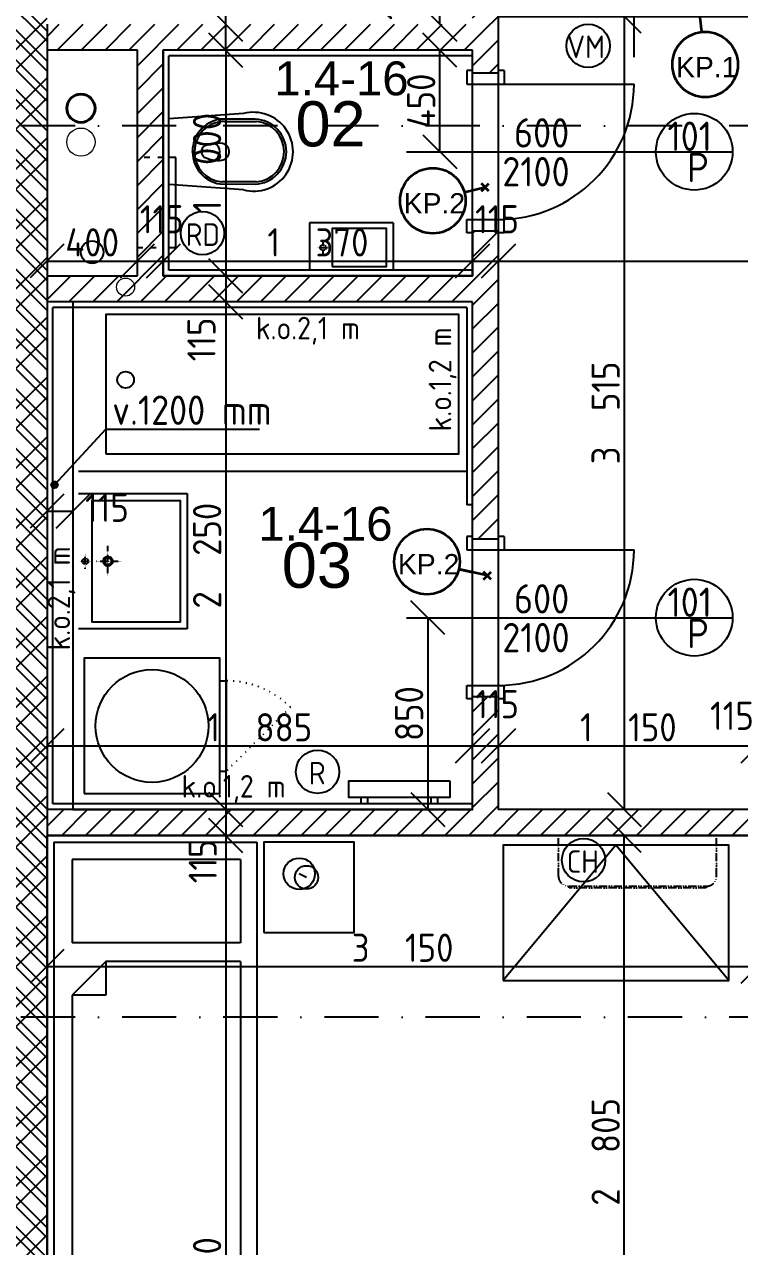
# Model space of a CAD drawing. Extents: x 4511820 to 5180432, y -1526536 to -944957.
# Drawn here: x 5122962 to 5126130, y -1295777 to -1290361 of the extents above; entities that cross this region are included whole.
import ezdxf

# ---------------------------------------------------------------- set-up
doc = ezdxf.new("R2010")
doc.units = 0
doc.header["$MEASUREMENT"] = 0
for name, pattern in [('ACAD_ISO03W100', [30, 12, -18]), ('ACAD_ISO07W100', [3.5, 0.5, -3]), ('ACAD_ISO12W100', [22, 12, -3, 0.5, -3, 0.5, -3]), ('BODKOCIARKOVANA_3', [5.6, 3, -1.3, 0, -1.3]), ('DASHED', [0.75, 0.5, -0.25])]:
    doc.linetypes.add(name, pattern=pattern)
doc.layers.get('0').update_dxf_attribs({"linetype": 'CONTINUOUS'})
doc.layers.get('Defpoints').update_dxf_attribs({"color": 61, "linetype": 'CONTINUOUS'})
for name, color, linetype in [('DVERE', 45, 'CONTINUOUS'), ('KÓTY', 4, 'CONTINUOUS'), ('MÚRY', 1, 'CONTINUOUS'), ('osi', 253, 'CONTINUOUS'), ('Plochy', 41, 'CONTINUOUS'), ('POPIS', 7, 'CONTINUOUS'), ('TENKÁ', 7, 'CONTINUOUS'), ('tzb', 153, 'CONTINUOUS'), ('Z-Kúrenie', 101, 'CONTINUOUS'), ('ZARIADENIE', 47, 'CONTINUOUS'), ('ZARIADENIE1', 145, 'CONTINUOUS'), ('ZARIADOVACIE', 144, 'CONTINUOUS'), ('ZZ-chladenie', 133, 'CONTINUOUS'), ('zz-vetr', 52, 'CONTINUOUS'), ('ŠRAFY', 82, 'CONTINUOUS')]:
    doc.layers.add(name, color=color, linetype=linetype)
for name, color, linetype, lineweight in [('preklady', 74, 'CONTINUOUS', 35), ('zz-kanal-daždová', 136, 'CONTINUOUS', 40), ('zz-kanal-splaskova', 37, 'CONTINUOUS', 18)]:
    doc.layers.add(name, color=color, linetype=linetype, lineweight=lineweight)
doc.styles.add('ARIAL', font='arial.ttf')
doc.styles.add('STYLE1', font='isocp.shx')
doc.dimstyles.new('STANDARD-50', dxfattribs={"dimtxt": 125, "dimasz": 150, "dimexe": 10, "dimexo": 200, "dimgap": 20, "dimtad": 1, "dimdsep": 46, "dimlunit": 6, "dimtxsty": 'STYLE1', "dimblk1": 'OBLIQUE', "dimblk2": 'OBLIQUE', "dimsah": 1, "dimcen": 2.5, "dimse1": 1, "dimse2": 1, "dimadec": 0, "dimazin": 0, "dimtfac": 1, "dimtmove": 1, "dimatfit": 3, "dimldrblk": 'OBLIQUE', "dimfxl": 1, "dimtolj": 1, "dimtzin": 0, "dimarcsym": 0})
pattern_1 = [(45, (515270.5, 128041), (-53.0330086, 53.0330086), [])]

# ---------------------------------------------------------------- blocks, each defined once
blk = doc.blocks.new('pračka')
at = {"layer": 'ZARIADENIE1', "color": 8, "linetype": 'ACAD_ISO07W100', "ltscale": 8}
blk.add_line((4536136.9, -1117296.3), (4536419.7, -1117579.2), dxfattribs=at)
at = {"layer": 'ZARIADENIE1', "color": 8}
for p, q in [((4536419.7, -1117579.2), (4536019.7, -1117579.2)), ((4536019.7, -1117609.2), (4536019.7, -1117579.2)), ((4536419.7, -1117609.2), (4536419.7, -1117579.2))]:
    blk.add_line(p, q, dxfattribs=at)
blk.add_lwpolyline([(4536519.7, -1118209.2), (4536519.7, -1117609.2), (4535919.7, -1117609.2), (4535919.7, -1118209.2)], close=True, dxfattribs=at)
blk.add_circle((4536219.7, -1117909.2), 250, dxfattribs=at)
at = {"layer": 'ZARIADENIE1', "color": 8, "linetype": 'ACAD_ISO07W100', "ltscale": 8}
blk.add_arc((4536419.7, -1117579.2), 400, 135, 180, dxfattribs=at)
blk = doc.blocks.new('JEDNOPOSTEL')
at = {"layer": 'ZARIADENIE', "ltscale": 0.25}
for p, q in [((4449069, -1322230.2), (4447069, -1322230.2)), ((4447069, -1323130.2), (4447069, -1322230.2)), ((4449069, -1322230.2), (4449069, -1323130.2)), ((4449069, -1323130.2), (4447069, -1323130.2)), ((4448913, -1323349.6), (4448929.1, -1323317.4))]:
    blk.add_line(p, q, dxfattribs=at)
at = {"layer": 'ZARIADENIE', "color": 76, "ltscale": 0.25}
for p, q in [((4448390.6, -1322311.3), (4447130.6, -1322311.3)), ((4447130.6, -1323056.9), (4447130.6, -1322311.3)), ((4448540.6, -1322461.3), (4448390.6, -1322311.3)), ((4448390.6, -1322461.3), (4448390.6, -1322311.3)), ((4448992.6, -1322311.3), (4448623.3, -1322311.3)), ((4448623.3, -1323056.9), (4448623.3, -1322311.3)), ((4448992.6, -1323056.9), (4448992.6, -1322311.3)), ((4448540.6, -1322461.3), (4448390.6, -1322461.3)), ((4448540.6, -1323056.9), (4448540.6, -1322461.3)), ((4448540.6, -1323056.9), (4447130.6, -1323056.9)), ((4448992.6, -1323056.9), (4448623.3, -1323056.9))]:
    blk.add_line(p, q, dxfattribs=at)
at = {"layer": 'ZARIADENIE'}
blk.add_lwpolyline([(4448669, -1323160.2), (4448669, -1323560.2), (4449069, -1323560.2), (4449069, -1323160.2)], close=True, dxfattribs=at)
at = {"layer": 'ZARIADENIE', "ltscale": 0.25}
for centre, radius in [((4448929.1, -1323317.4), 69.7), ((4448913, -1323349.6), 51.9)]:
    blk.add_circle(centre, radius, dxfattribs=at)
blk = doc.blocks.new('SKRINA')
at = {"layer": 'ZARIADENIE'}
for p, q in [((4449069, -1324645.2), (4448469, -1324145.2)), ((4448469, -1325145.2), (4449069, -1324645.2))]:
    blk.add_line(p, q, dxfattribs=at)
blk.add_lwpolyline([(4448469, -1324145.2), (4448469, -1325145.2), (4449069, -1325145.2), (4449069, -1324145.2)], close=True, dxfattribs=at)
blk = doc.blocks.new('_OBLIQUE')
at = {"color": 0, "linetype": 'ByBlock'}
blk.add_line((-0.5, -0.5), (0.5, 0.5), dxfattribs=at)
blk = doc.blocks.new('*D25089')
at = {"layer": 'Defpoints', "color": 0}
for p in [(5123062.5, -1291409.5), (5123462.5, -1291409.5), (5123462.5, -1291409.5)]:
    blk.add_point(p, dxfattribs=at)
at = {"layer": 'KÓTY', "color": 0, "lineweight": -2}
blk.add_line((5123062.5, -1291409.5), (5123462.5, -1291409.5), dxfattribs=at)
at = {"layer": 'KÓTY', "color": 0, "linetype": 'ByBlock', "lineweight": -2, "xscale": 150, "yscale": 150, "zscale": 150, "rotation": 180}
blk.add_blockref('_OBLIQUE', (5123062.5, -1291409.5), dxfattribs=at)
at = {"layer": 'KÓTY', "color": 0, "linetype": 'ByBlock', "lineweight": -2, "xscale": 150, "yscale": 150, "zscale": 150}
blk.add_blockref('_OBLIQUE', (5123462.5, -1291409.5), dxfattribs=at)
at = {"layer": 'KÓTY', "color": 0, "insert": (5123262.5, -1291327), "char_height": 125, "attachment_point": 5, "style": 'STYLE1'}
blk.add_mtext('\\A1;400', dxfattribs=at)
blk = doc.blocks.new('*D25090')
at = {"layer": 'Defpoints', "color": 0}
for p in [(5123462.5, -1291409.5), (5123577.5, -1291409.5), (5123577.5, -1291475.2)]:
    blk.add_point(p, dxfattribs=at)
at = {"layer": 'KÓTY', "color": 0, "lineweight": -2}
blk.add_line((5123462.5, -1291409.5), (5123577.5, -1291409.5), dxfattribs=at)
at = {"layer": 'KÓTY', "color": 0, "linetype": 'ByBlock', "lineweight": -2, "xscale": 150, "yscale": 150, "zscale": 150, "rotation": 180}
blk.add_blockref('_OBLIQUE', (5123462.5, -1291409.5), dxfattribs=at)
at = {"layer": 'KÓTY', "color": 0, "linetype": 'ByBlock', "lineweight": -2, "xscale": 150, "yscale": 150, "zscale": 150}
blk.add_blockref('_OBLIQUE', (5123577.5, -1291409.5), dxfattribs=at)
at = {"layer": 'KÓTY', "color": 0, "insert": (5123570.8, -1291224.5), "char_height": 125, "attachment_point": 5, "style": 'STYLE1'}
blk.add_mtext('\\A1;115', dxfattribs=at)
blk = doc.blocks.new('*D25091')
at = {"layer": 'Defpoints', "color": 0}
for p in [(5124947.5, -1291409.5), (5123577.5, -1291475.2), (5124947.5, -1291475.2)]:
    blk.add_point(p, dxfattribs=at)
at = {"layer": 'KÓTY', "color": 0, "lineweight": -2}
blk.add_line((5123577.5, -1291409.5), (5124947.5, -1291409.5), dxfattribs=at)
at = {"layer": 'KÓTY', "color": 0, "linetype": 'ByBlock', "lineweight": -2, "xscale": 150, "yscale": 150, "zscale": 150, "rotation": 180}
blk.add_blockref('_OBLIQUE', (5123577.5, -1291409.5), dxfattribs=at)
at = {"layer": 'KÓTY', "color": 0, "linetype": 'ByBlock', "lineweight": -2, "xscale": 150, "yscale": 150, "zscale": 150}
blk.add_blockref('_OBLIQUE', (5124947.5, -1291409.5), dxfattribs=at)
at = {"layer": 'KÓTY', "color": 0, "insert": (5124262.5, -1291327), "char_height": 125, "attachment_point": 5, "style": 'STYLE1'}
blk.add_mtext('\\A1;1ﾠ370', dxfattribs=at)
blk = doc.blocks.new('*D25092')
at = {"layer": 'Defpoints', "color": 0}
for p in [(5125062.5, -1291409.5), (5124947.5, -1291475.2), (5125062.5, -1291475.2)]:
    blk.add_point(p, dxfattribs=at)
at = {"layer": 'KÓTY', "color": 0, "lineweight": -2}
blk.add_line((5124947.5, -1291409.5), (5125062.5, -1291409.5), dxfattribs=at)
at = {"layer": 'KÓTY', "color": 0, "linetype": 'ByBlock', "lineweight": -2, "xscale": 150, "yscale": 150, "zscale": 150, "rotation": 180}
blk.add_blockref('_OBLIQUE', (5124947.5, -1291409.5), dxfattribs=at)
at = {"layer": 'KÓTY', "color": 0, "linetype": 'ByBlock', "lineweight": -2, "xscale": 150, "yscale": 150, "zscale": 150}
blk.add_blockref('_OBLIQUE', (5125062.5, -1291409.5), dxfattribs=at)
at = {"layer": 'KÓTY', "color": 0, "insert": (5125055.8, -1291224.5), "char_height": 125, "attachment_point": 5, "style": 'STYLE1'}
blk.add_mtext('\\A1;115', dxfattribs=at)
blk = doc.blocks.new('*D25093')
at = {"layer": 'Defpoints', "color": 0}
for p in [(5129402.5, -1291370.2), (5129402.5, -1291409.5), (5125062.5, -1291475.2)]:
    blk.add_point(p, dxfattribs=at)
at = {"layer": 'KÓTY', "color": 0, "lineweight": -2}
blk.add_line((5125062.5, -1291409.5), (5129402.5, -1291409.5), dxfattribs=at)
at = {"layer": 'KÓTY', "color": 0, "linetype": 'ByBlock', "lineweight": -2, "xscale": 150, "yscale": 150, "zscale": 150, "rotation": 180}
blk.add_blockref('_OBLIQUE', (5125062.5, -1291409.5), dxfattribs=at)
at = {"layer": 'KÓTY', "color": 0, "linetype": 'ByBlock', "lineweight": -2, "xscale": 150, "yscale": 150, "zscale": 150}
blk.add_blockref('_OBLIQUE', (5129402.5, -1291409.5), dxfattribs=at)
at = {"layer": 'KÓTY', "color": 0, "insert": (5127232.5, -1291327), "char_height": 125, "attachment_point": 5, "style": 'STYLE1'}
blk.add_mtext('\\A1;4ﾠ340', dxfattribs=at)
blk = doc.blocks.new('*D25252')
at = {"layer": 'Defpoints', "color": 0}
for p in [(5123577.5, -1290475.2), (5123577.5, -1291475.2), (5123854, -1291475.2)]:
    blk.add_point(p, dxfattribs=at)
at = {"layer": 'KÓTY', "color": 0, "lineweight": -2}
blk.add_line((5123854, -1290475.2), (5123854, -1291475.2), dxfattribs=at)
at = {"layer": 'KÓTY', "color": 0, "linetype": 'ByBlock', "lineweight": -2, "xscale": 150, "yscale": 150, "zscale": 150}
for p, rotation in [((5123854, -1290475.2), 90), ((5123854, -1291475.2), 270)]:
    blk.add_blockref('_OBLIQUE', p, dxfattribs=dict(at, rotation=rotation))
at = {"layer": 'KÓTY', "color": 0, "insert": (5123771.5, -1290975.2), "char_height": 125, "attachment_point": 5, "rotation": 90, "style": 'STYLE1'}
blk.add_mtext('\\A1;1ﾠ000', dxfattribs=at)
blk = doc.blocks.new('*D25253')
at = {"layer": 'Defpoints', "color": 0}
for p in [(5123577.5, -1290360.2), (5123854, -1290360.2), (5123577.5, -1290475.2)]:
    blk.add_point(p, dxfattribs=at)
at = {"layer": 'KÓTY', "color": 0, "lineweight": -2}
blk.add_line((5123854, -1290475.2), (5123854, -1290360.2), dxfattribs=at)
at = {"layer": 'KÓTY', "color": 0, "linetype": 'ByBlock', "lineweight": -2, "xscale": 150, "yscale": 150, "zscale": 150}
for p, rotation in [((5123854, -1290360.2), 90), ((5123854, -1290475.2), 270)]:
    blk.add_blockref('_OBLIQUE', p, dxfattribs=dict(at, rotation=rotation))
at = {"layer": 'KÓTY', "color": 0, "insert": (5123693, -1290231), "char_height": 125, "attachment_point": 5, "rotation": 90, "style": 'STYLE1'}
blk.add_mtext('\\A1;115', dxfattribs=at)
blk = doc.blocks.new('*D25254')
at = {"layer": 'Defpoints', "color": 0}
for p in [(5123062.5, -1286325.2), (5123854, -1286325.2), (5123062.5, -1290360.2)]:
    blk.add_point(p, dxfattribs=at)
at = {"layer": 'KÓTY', "color": 0, "lineweight": -2}
blk.add_line((5123854, -1290360.2), (5123854, -1286325.2), dxfattribs=at)
at = {"layer": 'KÓTY', "color": 0, "linetype": 'ByBlock', "lineweight": -2, "xscale": 150, "yscale": 150, "zscale": 150}
for p, rotation in [((5123854, -1286325.2), 90), ((5123854, -1290360.2), 270)]:
    blk.add_blockref('_OBLIQUE', p, dxfattribs=dict(at, rotation=rotation))
at = {"layer": 'KÓTY', "color": 0, "insert": (5123771.5, -1288342.7), "char_height": 125, "attachment_point": 5, "rotation": 90, "style": 'STYLE1'}
blk.add_mtext('\\A1;4ﾠ035', dxfattribs=at)
blk = doc.blocks.new('*D25255')
at = {"layer": 'Defpoints', "color": 0}
for p in [(5123577.5, -1291475.2), (5123577.5, -1291590.2), (5123854, -1291590.2)]:
    blk.add_point(p, dxfattribs=at)
at = {"layer": 'KÓTY', "color": 0, "lineweight": -2}
blk.add_line((5123854, -1291475.2), (5123854, -1291590.2), dxfattribs=at)
at = {"layer": 'KÓTY', "color": 0, "linetype": 'ByBlock', "lineweight": -2, "xscale": 150, "yscale": 150, "zscale": 150}
for p, rotation in [((5123854, -1291475.2), 90), ((5123854, -1291590.2), 270)]:
    blk.add_blockref('_OBLIQUE', p, dxfattribs=dict(at, rotation=rotation))
at = {"layer": 'KÓTY', "color": 0, "insert": (5123746.5, -1291757), "char_height": 125, "attachment_point": 5, "rotation": 90, "style": 'STYLE1'}
blk.add_mtext('\\A1;115', dxfattribs=at)
blk = doc.blocks.new('*D25256')
at = {"layer": 'Defpoints', "color": 0}
for p in [(5123062.5, -1291590.2), (5123062.5, -1293840.2), (5123854, -1293840.2)]:
    blk.add_point(p, dxfattribs=at)
at = {"layer": 'KÓTY', "color": 0, "lineweight": -2}
blk.add_line((5123854, -1291590.2), (5123854, -1293840.2), dxfattribs=at)
at = {"layer": 'KÓTY', "color": 0, "linetype": 'ByBlock', "lineweight": -2, "xscale": 150, "yscale": 150, "zscale": 150}
for p, rotation in [((5123854, -1291590.2), 90), ((5123854, -1293840.2), 270)]:
    blk.add_blockref('_OBLIQUE', p, dxfattribs=dict(at, rotation=rotation))
at = {"layer": 'KÓTY', "color": 0, "insert": (5123771.5, -1292715.2), "char_height": 125, "attachment_point": 5, "rotation": 90, "style": 'STYLE1'}
blk.add_mtext('\\A1;2ﾠ250', dxfattribs=at)
blk = doc.blocks.new('*D25257')
at = {"layer": 'Defpoints', "color": 0}
for p in [(5123062.5, -1293840.2), (5123062.5, -1293955.2), (5123854, -1293955.2)]:
    blk.add_point(p, dxfattribs=at)
at = {"layer": 'KÓTY', "color": 0, "lineweight": -2}
blk.add_line((5123854, -1293840.2), (5123854, -1293955.2), dxfattribs=at)
at = {"layer": 'KÓTY', "color": 0, "linetype": 'ByBlock', "lineweight": -2, "xscale": 150, "yscale": 150, "zscale": 150}
for p, rotation in [((5123854, -1293840.2), 90), ((5123854, -1293955.2), 270)]:
    blk.add_blockref('_OBLIQUE', p, dxfattribs=dict(at, rotation=rotation))
at = {"layer": 'KÓTY', "color": 0, "insert": (5123752, -1294070), "char_height": 125, "attachment_point": 5, "rotation": 90, "style": 'STYLE1'}
blk.add_mtext('\\A1;115', dxfattribs=at)
blk = doc.blocks.new('*D25258')
at = {"layer": 'Defpoints', "color": 0}
for p in [(5123062.5, -1293955.2), (5123062.5, -1297995.2), (5123854, -1297995.2)]:
    blk.add_point(p, dxfattribs=at)
at = {"layer": 'KÓTY', "color": 0, "lineweight": -2}
blk.add_line((5123854, -1293955.2), (5123854, -1297995.2), dxfattribs=at)
at = {"layer": 'KÓTY', "color": 0, "linetype": 'ByBlock', "lineweight": -2, "xscale": 150, "yscale": 150, "zscale": 150}
for p, rotation in [((5123854, -1293955.2), 90), ((5123854, -1297995.2), 270)]:
    blk.add_blockref('_OBLIQUE', p, dxfattribs=dict(at, rotation=rotation))
at = {"layer": 'KÓTY', "color": 0, "insert": (5123771.5, -1295975.2), "char_height": 125, "attachment_point": 5, "rotation": 90, "style": 'STYLE1'}
blk.add_mtext('\\A1;4ﾠ040', dxfattribs=at)
blk = doc.blocks.new('*D25259')
at = {"layer": 'Defpoints', "color": 0}
for p in [(5124654.8, -1290475.2), (5124802.5, -1290475.2), (5124654.8, -1290925.2)]:
    blk.add_point(p, dxfattribs=at)
at = {"layer": 'KÓTY', "color": 0, "lineweight": -2}
blk.add_line((5124802.5, -1290925.2), (5124802.5, -1290475.2), dxfattribs=at)
at = {"layer": 'KÓTY', "color": 0, "linetype": 'ByBlock', "lineweight": -2, "xscale": 150, "yscale": 150, "zscale": 150}
for p, rotation in [((5124802.5, -1290475.2), 90), ((5124802.5, -1290925.2), 270)]:
    blk.add_blockref('_OBLIQUE', p, dxfattribs=dict(at, rotation=rotation))
at = {"layer": 'KÓTY', "color": 0, "insert": (5124720, -1290700.2), "char_height": 125, "attachment_point": 5, "rotation": 90, "style": 'STYLE1'}
blk.add_mtext('\\A1;450', dxfattribs=at)
blk = doc.blocks.new('*D25260')
at = {"layer": 'Defpoints', "color": 0}
for p in [(5124654.8, -1292990.2), (5124654.8, -1293840.2), (5124749, -1293840.2)]:
    blk.add_point(p, dxfattribs=at)
at = {"layer": 'KÓTY', "color": 0, "lineweight": -2}
blk.add_line((5124749, -1292990.2), (5124749, -1293840.2), dxfattribs=at)
at = {"layer": 'KÓTY', "color": 0, "linetype": 'ByBlock', "lineweight": -2, "xscale": 150, "yscale": 150, "zscale": 150}
for p, rotation in [((5124749, -1292990.2), 90), ((5124749, -1293840.2), 270)]:
    blk.add_blockref('_OBLIQUE', p, dxfattribs=dict(at, rotation=rotation))
at = {"layer": 'KÓTY', "color": 0, "insert": (5124666.5, -1293415.2), "char_height": 125, "attachment_point": 5, "rotation": 90, "style": 'STYLE1'}
blk.add_mtext('\\A1;850', dxfattribs=at)
blk = doc.blocks.new('*D25261')
at = {"layer": 'Defpoints', "color": 0}
for p in [(5123062.5, -1293955.2), (5126212.5, -1293955.2), (5126212.5, -1294535.5)]:
    blk.add_point(p, dxfattribs=at)
at = {"layer": 'KÓTY', "color": 0, "lineweight": -2}
blk.add_line((5123062.5, -1294535.5), (5126212.5, -1294535.5), dxfattribs=at)
at = {"layer": 'KÓTY', "color": 0, "linetype": 'ByBlock', "lineweight": -2, "xscale": 150, "yscale": 150, "zscale": 150, "rotation": 180}
blk.add_blockref('_OBLIQUE', (5123062.5, -1294535.5), dxfattribs=at)
at = {"layer": 'KÓTY', "color": 0, "linetype": 'ByBlock', "lineweight": -2, "xscale": 150, "yscale": 150, "zscale": 150}
blk.add_blockref('_OBLIQUE', (5126212.5, -1294535.5), dxfattribs=at)
at = {"layer": 'KÓTY', "color": 0, "insert": (5124637.5, -1294453), "char_height": 125, "attachment_point": 5, "style": 'STYLE1'}
blk.add_mtext('\\A1;3ﾠ150', dxfattribs=at)
blk = doc.blocks.new('*D25264')
at = {"layer": 'Defpoints', "color": 0}
for p in [(5125619.5, -1293955.2), (5126212.5, -1293955.2), (5126212.5, -1296760.2)]:
    blk.add_point(p, dxfattribs=at)
at = {"layer": 'KÓTY', "color": 0, "lineweight": -2}
blk.add_line((5125619.5, -1296760.2), (5125619.5, -1293955.2), dxfattribs=at)
at = {"layer": 'KÓTY', "color": 0, "linetype": 'ByBlock', "lineweight": -2, "xscale": 150, "yscale": 150, "zscale": 150}
for p, rotation in [((5125619.5, -1293955.2), 90), ((5125619.5, -1296760.2), 270)]:
    blk.add_blockref('_OBLIQUE', p, dxfattribs=dict(at, rotation=rotation))
at = {"layer": 'KÓTY', "color": 0, "insert": (5125537, -1295357.7), "char_height": 125, "attachment_point": 5, "rotation": 90, "style": 'STYLE1'}
blk.add_mtext('\\A1;2ﾠ805', dxfattribs=at)
blk = doc.blocks.new('*D25268')
at = {"layer": 'Defpoints', "color": 0}
for p in [(5124947.5, -1293558.5), (5123062.5, -1293840.2), (5124947.5, -1293840.2)]:
    blk.add_point(p, dxfattribs=at)
at = {"layer": 'KÓTY', "color": 0, "lineweight": -2}
blk.add_line((5123062.5, -1293558.5), (5124947.5, -1293558.5), dxfattribs=at)
at = {"layer": 'KÓTY', "color": 0, "linetype": 'ByBlock', "lineweight": -2, "xscale": 150, "yscale": 150, "zscale": 150, "rotation": 180}
blk.add_blockref('_OBLIQUE', (5123062.5, -1293558.5), dxfattribs=at)
at = {"layer": 'KÓTY', "color": 0, "linetype": 'ByBlock', "lineweight": -2, "xscale": 150, "yscale": 150, "zscale": 150}
blk.add_blockref('_OBLIQUE', (5124947.5, -1293558.5), dxfattribs=at)
at = {"layer": 'KÓTY', "color": 0, "insert": (5124005, -1293476), "char_height": 125, "attachment_point": 5, "style": 'STYLE1'}
blk.add_mtext('\\A1;1ﾠ885', dxfattribs=at)
blk = doc.blocks.new('*D25269')
at = {"layer": 'Defpoints', "color": 0}
for p in [(5125062.5, -1293558.5), (5124947.5, -1293840.2), (5125062.5, -1293840.2)]:
    blk.add_point(p, dxfattribs=at)
at = {"layer": 'KÓTY', "color": 0, "lineweight": -2}
blk.add_line((5124947.5, -1293558.5), (5125062.5, -1293558.5), dxfattribs=at)
at = {"layer": 'KÓTY', "color": 0, "linetype": 'ByBlock', "lineweight": -2, "xscale": 150, "yscale": 150, "zscale": 150, "rotation": 180}
blk.add_blockref('_OBLIQUE', (5124947.5, -1293558.5), dxfattribs=at)
at = {"layer": 'KÓTY', "color": 0, "linetype": 'ByBlock', "lineweight": -2, "xscale": 150, "yscale": 150, "zscale": 150}
blk.add_blockref('_OBLIQUE', (5125062.5, -1293558.5), dxfattribs=at)
at = {"layer": 'KÓTY', "color": 0, "insert": (5125055.8, -1293373.5), "char_height": 125, "attachment_point": 5, "style": 'STYLE1'}
blk.add_mtext('\\A1;115', dxfattribs=at)
blk = doc.blocks.new('*D25270')
at = {"layer": 'Defpoints', "color": 0}
for p in [(5126212.5, -1292800.2), (5126212.5, -1293558.5), (5125062.5, -1293840.2)]:
    blk.add_point(p, dxfattribs=at)
at = {"layer": 'KÓTY', "color": 0, "lineweight": -2}
blk.add_line((5125062.5, -1293558.5), (5126212.5, -1293558.5), dxfattribs=at)
at = {"layer": 'KÓTY', "color": 0, "linetype": 'ByBlock', "lineweight": -2, "xscale": 150, "yscale": 150, "zscale": 150, "rotation": 180}
blk.add_blockref('_OBLIQUE', (5125062.5, -1293558.5), dxfattribs=at)
at = {"layer": 'KÓTY', "color": 0, "linetype": 'ByBlock', "lineweight": -2, "xscale": 150, "yscale": 150, "zscale": 150}
blk.add_blockref('_OBLIQUE', (5126212.5, -1293558.5), dxfattribs=at)
at = {"layer": 'KÓTY', "color": 0, "insert": (5125637.5, -1293476), "char_height": 125, "attachment_point": 5, "style": 'STYLE1'}
blk.add_mtext('\\A1;1ﾠ150', dxfattribs=at)
blk = doc.blocks.new('*D25272')
at = {"layer": 'Defpoints', "color": 0}
for p in [(5126212.5, -1292800.2), (5126327.5, -1292800.2), (5126327.5, -1293558.5)]:
    blk.add_point(p, dxfattribs=at)
at = {"layer": 'KÓTY', "color": 0, "lineweight": -2}
blk.add_line((5126212.5, -1293558.5), (5126327.5, -1293558.5), dxfattribs=at)
at = {"layer": 'KÓTY', "color": 0, "linetype": 'ByBlock', "lineweight": -2, "xscale": 150, "yscale": 150, "zscale": 150, "rotation": 180}
blk.add_blockref('_OBLIQUE', (5126212.5, -1293558.5), dxfattribs=at)
at = {"layer": 'KÓTY', "color": 0, "linetype": 'ByBlock', "lineweight": -2, "xscale": 150, "yscale": 150, "zscale": 150}
blk.add_blockref('_OBLIQUE', (5126327.5, -1293558.5), dxfattribs=at)
at = {"layer": 'KÓTY', "color": 0, "insert": (5126096.5, -1293425), "char_height": 125, "attachment_point": 5, "style": 'STYLE1'}
blk.add_mtext('\\A1;115', dxfattribs=at)
blk = doc.blocks.new('*D25284')
at = {"layer": 'Defpoints', "color": 0}
for p in [(5126220, -1290325.2), (5125619.5, -1293840.2), (5126220, -1293840.2)]:
    blk.add_point(p, dxfattribs=at)
at = {"layer": 'KÓTY', "color": 0, "lineweight": -2}
blk.add_line((5125619.5, -1290325.2), (5125619.5, -1293840.2), dxfattribs=at)
at = {"layer": 'KÓTY', "color": 0, "linetype": 'ByBlock', "lineweight": -2, "xscale": 150, "yscale": 150, "zscale": 150}
for p, rotation in [((5125619.5, -1290325.2), 90), ((5125619.5, -1293840.2), 270)]:
    blk.add_blockref('_OBLIQUE', p, dxfattribs=dict(at, rotation=rotation))
at = {"layer": 'KÓTY', "color": 0, "insert": (5125537, -1292082.7), "char_height": 125, "attachment_point": 5, "rotation": 90, "style": 'STYLE1'}
blk.add_mtext('\\A1;3ﾠ515', dxfattribs=at)
blk = doc.blocks.new('*D25303')
at = {"layer": 'Defpoints', "color": 0}
for p in [(5124802.5, -1290210.2), (5124947.5, -1290210.2), (5124947.5, -1290360.2)]:
    blk.add_point(p, dxfattribs=at)
at = {"layer": 'KÓTY', "color": 0, "lineweight": -2}
blk.add_line((5124802.5, -1290360.2), (5124802.5, -1290210.2), dxfattribs=at)
at = {"layer": 'KÓTY', "color": 0, "linetype": 'ByBlock', "lineweight": -2, "xscale": 150, "yscale": 150, "zscale": 150}
for p, rotation in [((5124802.5, -1290210.2), 90), ((5124802.5, -1290360.2), 270)]:
    blk.add_blockref('_OBLIQUE', p, dxfattribs=dict(at, rotation=rotation))
at = {"layer": 'KÓTY', "color": 0, "insert": (5124617.5, -1290234.4), "char_height": 125, "attachment_point": 5, "rotation": 90, "style": 'STYLE1'}
blk.add_mtext('\\A1;150', dxfattribs=at)
blk = doc.blocks.new('*D25519')
at = {"layer": 'Defpoints', "color": 0}
for p in [(5123177.5, -1292518.5), (5123062.5, -1292715.2), (5123177.5, -1292715.2)]:
    blk.add_point(p, dxfattribs=at)
at = {"layer": 'KÓTY', "color": 0, "lineweight": -2}
blk.add_line((5123062.5, -1292518.5), (5123177.5, -1292518.5), dxfattribs=at)
at = {"layer": 'KÓTY', "color": 0, "linetype": 'ByBlock', "lineweight": -2, "xscale": 150, "yscale": 150, "zscale": 150, "rotation": 180}
blk.add_blockref('_OBLIQUE', (5123062.5, -1292518.5), dxfattribs=at)
at = {"layer": 'KÓTY', "color": 0, "linetype": 'ByBlock', "lineweight": -2, "xscale": 150, "yscale": 150, "zscale": 150}
blk.add_blockref('_OBLIQUE', (5123177.5, -1292518.5), dxfattribs=at)
at = {"layer": 'KÓTY', "color": 0, "insert": (5123328, -1292503), "char_height": 125, "attachment_point": 5, "style": 'STYLE1'}
blk.add_mtext('\\A1;115', dxfattribs=at)
blk = doc.blocks.new('chlad2')
at = {"layer": 'ZZ-chladenie', "linetype": 'ACAD_ISO12W100', "ltscale": 3}
for p, q in [((5102412.5, -1105747.3), (5102592.5, -1105747.3)), ((5102412.5, -1106448.4), (5102592.5, -1106448.4))]:
    blk.add_line(p, q, dxfattribs=at)
blk.add_lwpolyline([(5102367.5, -1106402), (5102360.8, -1106402), (5102360.8, -1105794.8), (5102367.5, -1105794.8)], close=True, dxfattribs=at)
for centre, start, end in [((5102412.5, -1105792.3), 90, 180), ((5102412.5, -1106403.4), 180, 270)]:
    blk.add_arc(centre, 45, start, end, dxfattribs=at)

msp = doc.modelspace()

# ---------------------------------------------------------------- hatches: boundary and pattern name
at = {"layer": 'KÓTY'}
h = msp.add_hatch(color=256, dxfattribs=at)
h.dxf.hatch_style = 1
h.paths.add_polyline_path([(5123080.5, -1292401.191, -0.65381715), (5123105.674, -1292390.169, -1.52947961)])
at = {"layer": 'ŠRAFY'}
h = msp.add_hatch(dxfattribs=at)
h.set_pattern_fill('ANSI32', color=256, scale=500)
h.set_pattern_definition([(45, (584112, -84217.88), (-132.5825215, 132.5825215), []), (45, (584200.39, -84217.88), (-132.5825215, 132.5825215), [])])
h.paths.add_polyline_path([(5123062.5, -1298010.191), (5123062.5, -1297995.191), (5123062.5, -1295801.638), (5123062.5, -1293955.191), (5123062.5, -1293840.191), (5123062.5, -1291590.191), (5123062.5, -1291475.191), (5123062.5, -1290475.191), (5123062.5, -1290360.191), (5123062.5, -1286325.191), (5122812.5, -1286325.191), (5122812.5, -1299325.191), (5123062.5, -1299325.191), (5123062.5, -1298185.191)])
h = msp.add_hatch(dxfattribs=at)
h.set_pattern_fill('ANSI32', color=256, scale=250, angle=90)
h.set_pattern_definition([(135, (115395, 30907.69), (-66.2912607, -66.2912607), []), (135, (115395, 30951.89), (-66.2912607, -66.2912607), [])])
h.paths.add_polyline_path([(5123062.5, -1298010.191), (5123062.5, -1297995.191), (5123062.5, -1295801.638), (5123062.5, -1293955.191), (5123062.5, -1293840.191), (5123062.5, -1291590.191), (5123062.5, -1291475.191), (5123062.5, -1290475.191), (5123062.5, -1290360.191), (5123062.5, -1286325.191), (5122812.5, -1286325.191), (5122812.5, -1299325.191), (5123062.5, -1299325.191), (5123062.5, -1298185.191)])
at = {"layer": 'ŠRAFY', "ltscale": 0.25}
h = msp.add_hatch(dxfattribs=at)
h.set_pattern_fill('ANSI31', color=256, scale=600, style=0)
h.set_pattern_definition(pattern_1)
h.paths.add_polyline_path([(5123062.5, -1291590.191), (5124947.5, -1291590.191), (5124947.5, -1292640.191), (5125062.5, -1292640.191), (5125062.5, -1291275.191), (5124947.5, -1291275.191), (5124947.5, -1291475.191), (5123577.5, -1291475.191), (5123577.5, -1290475.191), (5124947.5, -1290475.191), (5124947.5, -1290575.191), (5125062.5, -1290575.191), (5125062.5, -1290325.191), (5125212.5, -1290325.191), (5125212.5, -1290210.191), (5124947.5, -1290210.191), (5124947.5, -1290360.191), (5123062.5, -1290360.191), (5123062.5, -1290475.191), (5123462.5, -1290475.191), (5123462.5, -1291475.191), (5123062.5, -1291475.191)])
h = msp.add_hatch(dxfattribs=at)
h.set_pattern_fill('ANSI31', color=256, scale=600, style=0)
h.set_pattern_definition(pattern_1)
h.paths.add_polyline_path([(5126327.5, -1293840.191), (5125062.5, -1293840.191), (5125062.5, -1293350.191), (5125062.5, -1293340.191), (5124947.5, -1293340.191), (5124947.5, -1293350.191), (5124947.5, -1293815.191), (5124947.5, -1293840.191), (5123177.5, -1293840.191), (5123062.5, -1293840.191), (5123062.5, -1293955.191), (5125327.492, -1293955.191), (5126028.602, -1293955.191), (5126212.5, -1293955.191), (5126212.5, -1294840.191), (5126327.5, -1294840.191), (5126327.5, -1293955.191)])

# ---------------------------------------------------------------- linework, layer by layer
at = {"layer": 'DVERE', "ltscale": 0.25}
for p, q in [((5125662.5, -1290506.691), (5125662.5, -1289104.035)), ((5124922.5, -1290565.191), (5124922.5, -1290625.191)), ((5124947.5, -1290565.191), (5124922.5, -1290565.191)), ((5125087.5, -1290565.191), (5125062.5, -1290565.191)), ((5125087.5, -1290565.191), (5125087.5, -1290625.191)), ((5124922.5, -1290625.191), (5125087.5, -1290625.191)), ((5124947.5, -1291225.191), (5124947.5, -1290625.191)), ((5125062.5, -1291225.191), (5125062.5, -1290625.191)), ((5125062.5, -1290625.191), (5125662.5, -1290625.191)), ((5124654.844, -1290925.191), (5125759.5, -1290925.191)), ((5125759.5, -1290925.191), (5126099.5, -1290925.191)), ((5124922.5, -1291285.191), (5124922.5, -1291225.191)), ((5124922.5, -1291225.191), (5125087.5, -1291225.191)), ((5125087.5, -1291285.191), (5125087.5, -1291225.191)), ((5124947.5, -1291285.191), (5124922.5, -1291285.191)), ((5125087.5, -1291285.191), (5125062.5, -1291285.191)), ((5124947.5, -1292630.191), (5124922.5, -1292630.191)), ((5124922.5, -1292630.191), (5124922.5, -1292690.191)), ((5125087.5, -1292630.191), (5125062.5, -1292630.191)), ((5125087.5, -1292630.191), (5125087.5, -1292690.191)), ((5124922.5, -1292690.191), (5125087.5, -1292690.191)), ((5124947.5, -1293290.191), (5124947.5, -1292690.191)), ((5125062.5, -1293290.191), (5125062.5, -1292690.191)), ((5125062.5, -1292690.191), (5125662.5, -1292690.191)), ((5124654.844, -1292990.191), (5125759.5, -1292990.191)), ((5125759.5, -1292990.191), (5126099.5, -1292990.191)), ((5124922.5, -1293290.191), (5125087.5, -1293290.191)), ((5124922.5, -1293350.191), (5124922.5, -1293290.191)), ((5124947.5, -1293290.191), (5125092.5, -1293290.191)), ((5125087.5, -1293350.191), (5125087.5, -1293290.191)), ((5124947.5, -1293350.191), (5124922.5, -1293350.191)), ((5125087.5, -1293350.191), (5125062.5, -1293350.191))]:
    msp.add_line(p, q, dxfattribs=at)
for centre in [(5125929.5, -1290925.191), (5125929.5, -1292990.191)]:
    msp.add_circle(centre, 170, dxfattribs=at)
for centre in [(5125062.5, -1290625.191), (5125062.5, -1292690.191)]:
    msp.add_arc(centre, 600, 270, 0, dxfattribs=at)
at = {"layer": 'KÓTY'}
for p, q in [((5123095.5, -1292401.191), (5123323.5, -1292154.191)), ((5123323.5, -1292154.191), (5124003, -1292154.191))]:
    msp.add_line(p, q, dxfattribs=at)
msp.add_circle((5123095.5, -1292401.191), 15, dxfattribs=at)
at = {"layer": 'MÚRY', "ltscale": 0.25}
for p, q in [((5125062.5, -1290575.191), (5125062.5, -1290325.191)), ((5123062.5, -1290475.191), (5123062.5, -1291475.191)), ((5123462.5, -1290475.191), (5123062.5, -1290475.191)), ((5123462.5, -1291475.191), (5123462.5, -1290475.191)), ((5124947.5, -1290475.191), (5123577.5, -1290475.191)), ((5123577.5, -1291475.191), (5123577.5, -1290475.191)), ((5124947.5, -1290575.191), (5124947.5, -1290475.191)), ((5124947.5, -1290575.191), (5125062.5, -1290575.191)), ((5124947.5, -1291275.191), (5125062.5, -1291275.191)), ((5124947.5, -1291275.191), (5124947.5, -1291475.191)), ((5125062.5, -1292640.191), (5125062.5, -1291275.191)), ((5124947.5, -1291475.191), (5123577.5, -1291475.191)), ((5123062.5, -1291590.191), (5123062.5, -1293840.191)), ((5124947.5, -1291590.191), (5123062.5, -1291590.191)), ((5124947.5, -1292640.191), (5124947.5, -1291590.191)), ((5124947.5, -1292640.191), (5125062.5, -1292640.191)), ((5124947.5, -1293840.191), (5124947.5, -1293340.191)), ((5124947.5, -1293340.191), (5125062.5, -1293340.191)), ((5125062.5, -1293840.191), (5125062.5, -1293340.191)), ((5124947.5, -1293840.191), (5123062.5, -1293840.191)), ((5126327.5, -1293840.191), (5125062.5, -1293840.191)), ((5126212.5, -1293955.191), (5123062.5, -1293955.191))]:
    msp.add_line(p, q, dxfattribs=at)
at = {"layer": 'MÚRY'}
for p, q in [((5123062.5, -1291475.191), (5123462.5, -1291475.191)), ((5123062.5, -1293955.191), (5123062.5, -1297995.191))]:
    msp.add_line(p, q, dxfattribs=at)
at = {"layer": 'osi', "linetype": 'BODKOCIARKOVANA_3', "ltscale": 80}
for p, q in [((5157242.5, -1290810.191), (5093572.5, -1290810.191)), ((5157242.5, -1294760.191), (5093572.5, -1294760.191))]:
    msp.add_line(p, q, dxfattribs=at)
at = {"layer": 'Plochy'}
for points in [[(5125062.5, -1290325.191), (5129402.5, -1290325.191), (5129402.5, -1291370.191), (5129102.5, -1291370.191), (5129102.5, -1292025.191), (5126212.5, -1292025.191), (5126212.5, -1292800.191), (5126327.5, -1292800.191), (5126327.5, -1293840.191), (5125062.5, -1293840.191)], [(5124947.5, -1290475.191), (5123577.5, -1290475.191), (5123577.5, -1291475.191), (5124947.5, -1291475.191)], [(5124947.5, -1291590.191), (5123177.5, -1291590.191), (5123177.5, -1293840.191), (5124947.5, -1293840.191)], [(5126327.5, -1296760.191), (5126212.5, -1296760.191), (5126212.5, -1298010.191), (5123062.5, -1298010.191), (5123062.5, -1293955.191), (5126212.5, -1293955.191), (5126212.5, -1294840.191), (5126327.5, -1294840.191), (5126327.5, -1292165.191), (5129402.5, -1292170.191), (5129402.5, -1299245.191), (5126327.5, -1299245.191)]]:
    msp.add_lwpolyline(points, close=True, dxfattribs=at)
at = {"layer": 'preklady'}
for p, q in [((5125946.001, -1290267.501), (5125960.759, -1290394.47)), ((5124986.883, -1291099.617), (5125020.117, -1291066.383)), ((5125020.118, -1291099.618), (5124986.884, -1291066.384)), ((5125003.5, -1291083), (5124911.675, -1291106.536)), ((5125012.5, -1292804), (5124886.956, -1292774.842)), ((5124886.956, -1292774.842), (5124947.5, -1292788.903)), ((5124995.883, -1292820.617), (5125029.117, -1292787.383)), ((5125029.118, -1292820.618), (5124995.884, -1292787.384))]:
    msp.add_line(p, q, dxfattribs=at)
at = {"layer": 'preklady', "ltscale": 0.25}
for centre in [(5125977.5, -1290538.5), (5124771.215, -1291142.538), (5124745.715, -1292742.038)]:
    msp.add_circle(centre, 145, dxfattribs=at)
at = {"layer": 'TENKÁ'}
for p, q in [((5123062.5, -1290360.191), (5123062.5, -1290475.191)), ((5123062.5, -1291475.191), (5123062.5, -1291590.191)), ((5123062.5, -1293840.191), (5123062.5, -1293955.191))]:
    msp.add_line(p, q, dxfattribs=at)
at = {"layer": 'TENKÁ', "ltscale": 0.25}
for p, q in [((5123602.5, -1291450.191), (5123602.5, -1290500.191)), ((5124947.5, -1290500.191), (5123602.5, -1290500.191)), ((5124947.5, -1291450.191), (5123602.5, -1291450.191)), ((5124922.5, -1291615.191), (5123087.5, -1291615.191)), ((5123087.5, -1293815.191), (5123087.5, -1291615.191)), ((5123177.5, -1291615.191), (5123177.5, -1293815.191)), ((5124922.5, -1291615.191), (5124922.5, -1292490.191)), ((5124947.5, -1292490.191), (5124922.5, -1292490.191)), ((5124947.5, -1293815.191), (5123087.5, -1293815.191))]:
    msp.add_line(p, q, dxfattribs=at)
at = {"layer": 'tzb', "linetype": 'ACAD_ISO03W100', "ltscale": 2}
for p, q in [((5123577.5, -1290950.191), (5123462.5, -1290950.191)), ((5123462.5, -1291350.191), (5123577.5, -1291350.191))]:
    msp.add_line(p, q, dxfattribs=at)
at = {"layer": 'tzb'}
for p, q in [((5123632.5, -1290950.191), (5123602.5, -1290950.191)), ((5123632.5, -1291350.191), (5123632.5, -1290950.191)), ((5123602.5, -1291350.191), (5123632.5, -1291350.191))]:
    msp.add_line(p, q, dxfattribs=at)
msp.add_circle((5123751.299, -1291286.241), 96, dxfattribs=at)
at = {"layer": 'Z-Kúrenie', "linetype": 'Continuous'}
for p, q in [((5124452.5, -1293785.191), (5124452.5, -1293815.191)), ((5124482.5, -1293785.191), (5124482.5, -1293815.191)), ((5124762.5, -1293785.191), (5124762.5, -1293815.191)), ((5124792.5, -1293785.191), (5124792.5, -1293815.191))]:
    msp.add_line(p, q, dxfattribs=at)
msp.add_lwpolyline([(5124847.5, -1293715.191), (5124397.5, -1293715.191), (5124397.5, -1293785.191), (5124847.5, -1293785.191)], close=True, dxfattribs=at)
msp.add_circle((5124260.872, -1293672.931), 96, dxfattribs=at)
at = {"layer": 'ZARIADOVACIE'}
for p, q in [((5123932.499, -1290756.378), (5123602.5, -1290779.454)), ((5123984.79, -1290780.974), (5123827.381, -1290780.974)), ((5123848.142, -1290790.828), (5123990.964, -1290790.828)), ((5123932.498, -1291094.005), (5123602.5, -1291070.929)), ((5123829.634, -1291067.736), (5123984.79, -1291068.862)), ((5123990.964, -1291058.838), (5123836.303, -1291058.838))]:
    msp.add_line(p, q, dxfattribs=at)
at = {"layer": 'ZARIADOVACIE', "linetype": 'Continuous'}
for p, q in [((5123841.498, -1290888.627), (5123837.788, -1290888.466)), ((5123707.38, -1290926.89), (5123706.816, -1290924.073)), ((5123715.468, -1290925.192), (5123716.29, -1290924.296)), ((5124595.5, -1291240.191), (5124225.5, -1291240.191)), ((5124225.5, -1291240.191), (5124225.5, -1291450.191)), ((5124595.5, -1291240.191), (5124595.5, -1291450.191))]:
    msp.add_line(p, q, dxfattribs=at)
at = {"layer": 'ZARIADOVACIE', "linetype": 'DASHED'}
for p, q in [((5124285.249, -1291382.493), (5124285.249, -1291316.766)), ((5124260.601, -1291349.629), (5124312.635, -1291349.629)), ((5123332.271, -1292803.18), (5123332.271, -1292671.726)), ((5123207.201, -1292740.191), (5123259.235, -1292740.191)), ((5123231.848, -1292773.055), (5123231.848, -1292707.328)), ((5123281.607, -1292740.191), (5123391.152, -1292740.191))]:
    msp.add_line(p, q, dxfattribs=at)
at = {"layer": 'ZARIADOVACIE', "ltscale": 0.25}
for p, q in [((5123202.5, -1292340.191), (5124922.5, -1292340.191)), ((5123202.5, -1292440.191), (5123682.5, -1292440.191)), ((5123682.5, -1292440.191), (5123682.5, -1293040.191)), ((5123682.5, -1293040.191), (5123202.5, -1293040.191))]:
    msp.add_line(p, q, dxfattribs=at)
at = {"layer": 'ZARIADOVACIE', "linetype": 'Continuous'}
msp.add_lwpolyline([(5124326.069, -1291434.465), (5124566.396, -1291434.465), (5124566.396, -1291264.794), (5124326.069, -1291264.794)], close=True, dxfattribs=at)
at = {"layer": 'ZARIADOVACIE', "ltscale": 0.25}
for points in [[(5123324.972, -1292265.191), (5123324.972, -1291645.191), (5124884.972, -1291645.191), (5124884.972, -1292265.191)], [(5123262.5, -1292470.191), (5123652.5, -1292470.191), (5123652.5, -1293010.191), (5123262.5, -1293010.191)], [(5123262.5, -1292470.191), (5123652.5, -1292470.191), (5123652.5, -1293010.191), (5123262.5, -1293010.191)]]:
    msp.add_lwpolyline(points, close=True, dxfattribs=at)
at = {"layer": 'ZARIADOVACIE', "linetype": 'DASHED'}
for centre in [(5124285.248, -1291349.943), (5123231.848, -1292740.505)]:
    msp.add_circle(centre, 12.931, dxfattribs=at)
at = {"layer": 'ZARIADOVACIE', "ltscale": 0.25}
msp.add_circle((5123410.386, -1291935.893), 36.624, dxfattribs=at)
at = {"layer": 'ZARIADOVACIE', "linetype": 'Continuous'}
for centre, radius in [((5123332.538, -1292740.465), 20.877), ((5123332.271, -1292740.191), 14.781)]:
    msp.add_circle(centre, radius, dxfattribs=at)
for centre, radius, start, end in [((5123977.732, -1290925.191), 174.768, 254.999903, 104.999834), ((5123851.644, -1290923.755), 144.828, 99.644186, 180.125906), ((5123848.163, -1290922.711), 131.883, 90.009129, 180.688221), ((5123978.416, -1290924.918), 144.085, 272.535471, 87.464529), ((5123977.856, -1290924.833), 134.645, 275.586614, 84.413386), ((5123776.208, -1290924.696), 29.701, 125.733795, 233.655963), ((5123818.408, -1291025.305), 138.205, 81.939221, 115.522023), ((5123786.097, -1290924.623), 41.261, 293.590956, 63.232972), ((5123831.812, -1290925.192), 37.825, 276.725682, 75.163801), ((5123848.08, -1290928.243), 140.707, 179.449007, 262.467037), ((5123848.765, -1290926.122), 133.3, 179.600093, 264.635422), ((5123820.417, -1290829.418), 134.275, 242.591351, 276.76835)]:
    msp.add_arc(centre, radius, start, end, dxfattribs=at)
at = {"layer": 'ZZ-chladenie'}
msp.add_circle((5125439.112, -1294065.008), 96, dxfattribs=at)
at = {"layer": 'zz-kanal-daždová'}
msp.add_circle((5123212.5, -1290732.691), 62.5, dxfattribs=at)
at = {"layer": 'zz-kanal-splaskova'}
for centre, radius in [((5123212.5, -1290882.691), 62.5), ((5123410.386, -1291525.191), 40)]:
    msp.add_circle(centre, radius, dxfattribs=at)
at = {"layer": 'zz-vetr'}
for centre, radius in [((5125459.496, -1290455.819), 96), ((5123262.5, -1291370.191), 50)]:
    msp.add_circle(centre, radius, dxfattribs=at)

# ---------------------------------------------------------------- block references
at = {"layer": 'TENKÁ', "rotation": 270}
msp.add_blockref('pračka', (6241436.691, 3242749.556), dxfattribs=at)
at = {"layer": 'ZARIADENIE', "color": 2}
for name, p, rotation in [('JEDNOPOSTEL', (3800862.309, -5743054.191), 90.00000000000006), ('SKRINA', (3800937.309, -5743066.691), 90)]:
    msp.add_blockref(name, p, dxfattribs=dict(at, rotation=rotation))
at = {"layer": 'ZZ-chladenie', "rotation": 90}
msp.add_blockref('chlad2', (4019580.186, -6396547.691), dxfattribs=at)

# ---------------------------------------------------------------- texts
at = {"layer": 'DVERE', "style": 'STYLE1'}
for s, p in [('101', (5125810.97, -1290921.691)), ('P', (5125897.97, -1291060.328)), ('101', (5125810.97, -1292986.691)), ('P', (5125897.97, -1293125.328))]:
    msp.add_text(s, height=130, dxfattribs=at).set_placement(p)
at = {"layer": 'POPIS', "lineweight": 40, "ltscale": 0.25, "style": 'ARIAL'}
for s, height, p in [('1.4-16', 150, (5124069.911, -1290675.079)), ('02', 200, (5124162.829, -1290901.579)), ('1.4-16', 150, (5123998.911, -1292649.079)), ('03', 200, (5124102.339, -1292857.88))]:
    msp.add_text(s, height=height, dxfattribs=at).set_placement(p)
at = {"layer": 'preklady', "linetype": 'Continuous', "lineweight": 20, "style": 'ARIAL'}
for s, p in [('KP.1', (5125848.236, -1290594.757)), ('KP.2', (5124641.951, -1291198.795)), ('KP.2', (5124616.451, -1292798.295))]:
    msp.add_text(s, height=90, dxfattribs=at).set_placement(p)
at = {"layer": 'TENKÁ', "linetype": 'Continuous', "style": 'STYLE1'}
for s, height, p in [('600', 130, (5125130.929, -1290906.608)), ('2100', 130, (5125079.155, -1291078.716)), ('k.o.2,1 m', 100, (5123987.907, -1291756.714)), ('v.1200 mm', 130, (5123350.872, -1292135.608)), ('600', 130, (5125130.929, -1292971.608)), ('2100', 130, (5125079.155, -1293143.716)), ('k.o.1,2 m', 100, (5123658.642, -1293787.46))]:
    msp.add_text(s, height=height, dxfattribs=at).set_placement(p)
for s, p in [('k.o.1,2 m', (5124853.266, -1292164.627)), ('k.o.2,1 m', (5123164.769, -1293135.216))]:
    msp.add_text(s, height=100, rotation=90, dxfattribs=at).set_placement(p)
at = {"layer": 'tzb', "style": 'STYLE1'}
msp.add_text('RD', height=100, dxfattribs=at).set_placement((5123676.671, -1291342.44))
at = {"layer": 'Z-Kúrenie', "linetype": 'Continuous', "style": 'STYLE1'}
msp.add_text('R', height=100, dxfattribs=at).set_placement((5124222.244, -1293729.13))
at = {"layer": 'ZZ-chladenie', "style": 'STYLE1'}
msp.add_text('CH', height=100, dxfattribs=at).set_placement((5125364.484, -1294121.207))
at = {"layer": 'zz-vetr', "style": 'STYLE1'}
msp.add_text('VM', height=100, dxfattribs=at).set_placement((5125365.189, -1290509.832))

# ---------------------------------------------------------------- dimensions: what is measured, and where the dimension line sits
at = {"layer": 'KÓTY'}
for base, p1, p2, picture, middle in [((5123854, -1286325.191), (5123062.5, -1290360.191), (5123062.5, -1286325.191), '*D25254', (5123771.457, -1288342.691)), ((5124802.5, -1290210.191), (5124947.5, -1290360.191), (5124947.5, -1290210.191), '*D25303', (5124617.5, -1290234.441)), ((5125619.5, -1293840.191), (5126220, -1290325.191), (5126220, -1293840.191), '*D25284', (5125536.957, -1292082.691)), ((5123854, -1291475.191), (5123577.5, -1290475.191), (5123577.5, -1291475.191), '*D25252', (5123771.457, -1290975.191)), ((5124802.5, -1290475.191), (5124654.844, -1290925.191), (5124654.844, -1290475.191), '*D25259', (5124720, -1290700.191)), ((5123854, -1293840.191), (5123062.5, -1291590.191), (5123062.5, -1293840.191), '*D25256', (5123771.457, -1292715.191)), ((5124749, -1293840.191), (5124654.844, -1292990.191), (5124654.844, -1293840.191), '*D25260', (5124666.5, -1293415.191)), ((5123854, -1297995.191), (5123062.5, -1293955.191), (5123062.5, -1297995.191), '*D25258', (5123771.457, -1295975.191)), ((5125619.5, -1293955.191), (5126212.5, -1296760.191), (5126212.5, -1293955.191), '*D25264', (5125536.957, -1295357.691))]:
    dim = msp.add_linear_dim(base=base, p1=p1, p2=p2, angle=90, dimstyle='STANDARD-50', dxfattribs=at)
    dim.commit()
    dim.dimension.update_dxf_attribs({"geometry": picture, "text_midpoint": middle})
for base, p1, p2, picture, middle in [((5123854, -1290360.191), (5123577.5, -1290475.191), (5123577.5, -1290360.191), '*D25253', (5123775.5, -1290231)), ((5123854, -1291590.191), (5123577.5, -1291475.191), (5123577.5, -1291590.191), '*D25255', (5123829, -1291757)), ((5123854, -1293955.191), (5123062.5, -1293840.191), (5123062.5, -1293955.191), '*D25257', (5123834.5, -1294070))]:
    dim = msp.add_linear_dim(base=base, p1=p1, p2=p2, angle=90, dimstyle='STANDARD-50', dxfattribs=at)
    dim.commit()
    dim.dimension.update_dxf_attribs({"geometry": picture, "text_midpoint": middle, "dimtype": 160})
for base, p1, p2, picture, middle in [((5123577.5, -1291409.5), (5123462.5, -1291409.5), (5123577.5, -1291475.191), '*D25090', (5123570.75, -1291224.5)), ((5125062.5, -1291409.5), (5124947.5, -1291475.191), (5125062.5, -1291475.191), '*D25092', (5125055.75, -1291224.5)), ((5123462.5, -1291409.5), (5123062.5, -1291409.5), (5123462.5, -1291409.5), '*D25089', (5123262.5, -1291327)), ((5124947.5, -1291409.5), (5123577.5, -1291475.191), (5124947.5, -1291475.191), '*D25091', (5124262.5, -1291326.957)), ((5129402.5, -1291409.5), (5125062.5, -1291475.191), (5129402.5, -1291370.191), '*D25093', (5127232.5, -1291326.957)), ((5126212.5, -1293558.5), (5125062.5, -1293840.191), (5126212.5, -1292800.191), '*D25270', (5125637.5, -1293475.957)), ((5125062.5, -1293558.5), (5124947.5, -1293840.191), (5125062.5, -1293840.191), '*D25269', (5125055.75, -1293373.5)), ((5124947.5, -1293558.5), (5123062.5, -1293840.191), (5124947.5, -1293840.191), '*D25268', (5124005, -1293475.957)), ((5126212.5, -1294535.5), (5123062.5, -1293955.191), (5126212.5, -1293955.191), '*D25261', (5124637.5, -1294452.957))]:
    dim = msp.add_linear_dim(base=base, p1=p1, p2=p2, dimstyle='STANDARD-50', dxfattribs=at)
    dim.commit()
    dim.dimension.update_dxf_attribs({"geometry": picture, "text_midpoint": middle})
for base, p1, p2, picture, middle in [((5123177.5, -1292518.5), (5123062.5, -1292715.191), (5123177.5, -1292715.191), '*D25519', (5123328, -1292585.5)), ((5126327.5, -1293558.5), (5126212.5, -1292800.191), (5126327.5, -1292800.191), '*D25272', (5126096.5, -1293507.5))]:
    dim = msp.add_linear_dim(base=base, p1=p1, p2=p2, dimstyle='STANDARD-50', dxfattribs=at)
    dim.commit()
    dim.dimension.update_dxf_attribs({"geometry": picture, "text_midpoint": middle, "dimtype": 160})

doc.saveas('drawing.dxf')
